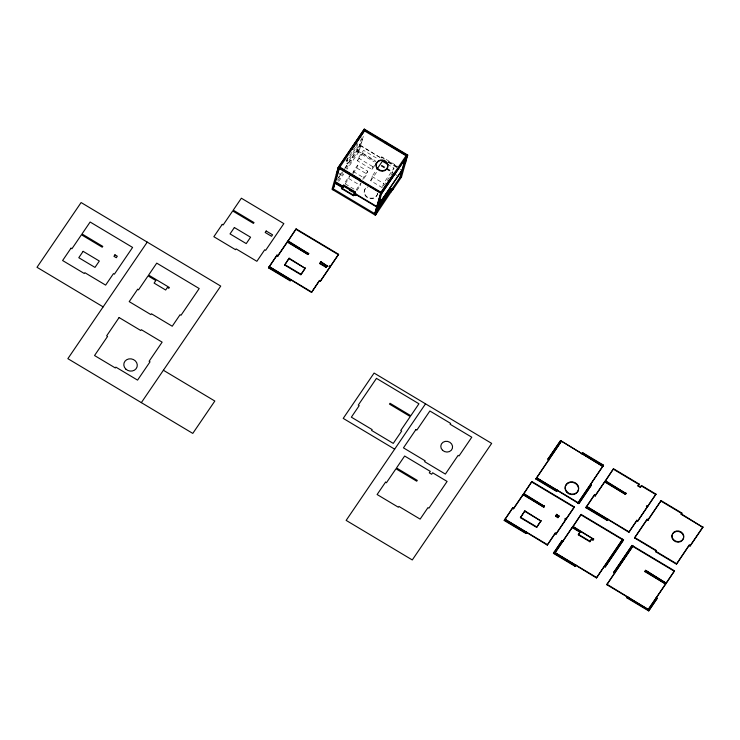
<?xml version="1.0" encoding="UTF-8"?>
<svg xmlns="http://www.w3.org/2000/svg" width="740" height="740" viewBox="0 0 740 740"><rect width="100%" height="100%" fill="white"/><g stroke="black" fill="none" stroke-linecap="round" stroke-linejoin="round"><path stroke-width="0.56" stroke-dasharray="3.7 2.78" d="M340.613 173.946L340.382 174.769L339.457 174.224L339.688 173.391L340.613 173.946L339.207 176.009M357.735 143.569L356.726 147.149L346.995 161.422L346.07 160.876L346.838 158.184M346.995 161.422L348.013 157.842M346.968 163.457L347.097 162.994L347.893 164.012L346.968 163.457L359.566 144.698L381.137 158.138L359.437 145.151M356.051 145.697L356.81 143.014M345.284 183.668L348.753 178.562L349.567 175.695L344.359 183.344L355.931 190.273L360.556 183.474M361.509 137.825L357.54 151.867L374.292 161.884M346.07 168.711L358.095 151.053L361.435 139.24M358.465 152.422L363.266 136.576L359.02 151.608L346.995 169.256M352.749 173.428L353.285 171.513L357.624 165.14L367.752 171.199L366.938 174.067L363.22 179.533M374.875 165.261L371.98 169.506L357.522 160.848L358.327 157.981L363.534 150.34L378.001 158.989M353.1 173.475L356.819 168.008L357.624 165.14M357.522 160.848L362.73 153.199L363.534 150.34M356.856 190.587L360.325 185.49L361.139 182.623M362.868 179.487L363.414 177.572L367.752 171.199M371.98 169.506L372.793 166.639L374.532 164.086M382.33 187.71L370.759 180.782L371.97 176.481L376.262 170.191M381.137 158.138L381.822 156.862L397.648 166.334M382.636 186.637L383.542 183.409L393.967 168.11L389.138 165.224M383.551 185.906L392.746 172.411L393.967 168.11M346.07 160.876L355.792 146.594L356.726 147.149M337.163 179.496L342.417 171.791M344.905 168.128L360.491 145.253M338.541 177.739L342.287 172.244M344.775 168.59L360.361 145.706M337.782 180.865L342.879 173.382M338.707 181.42L343.804 173.937M381.267 157.676L381.822 156.862M370.759 180.782L377.493 170.885M381.692 157.324L384.661 159.091M388.611 161.459L397.519 166.787M388.186 161.82L397.093 167.148M388.056 162.282L398.943 168.785M399.924 169.377L401.903 170.561M362.73 153.199L375.263 160.7M358.095 151.053L375.837 161.662M381.766 165.214L385.725 167.582M386.715 168.174L392.653 171.726M381.174 165.492L385.993 168.378M386.964 168.951L392.746 172.411M381.211 166.028L385.17 168.396M386.16 168.988L393.079 173.132M394.069 173.724L397.038 175.5M358.327 157.981L372.793 166.639M371.97 176.481L383.542 183.409M356.819 168.008L366.938 174.067M353.285 171.513L363.414 177.572M348.753 178.562L360.325 185.49M377.668 193.445A6.799 6.105 15.8 0 1 367.539 197.201A6.799 6.105 15.8 0 1 366.911 187.007M377.613 193.288A6.799 6.105 15.8 0 1 371.61 198.718A6.799 6.105 15.8 0 1 364.394 193.926A6.799 6.105 15.8 0 1 367.937 186.869"/><path stroke-width="1.11" d="M290.173 280.83L290.857 279.563L290.173 280.83L268.481 267.852L277.01 255.06L277.805 256.077L277.01 255.06M287.314 242.1L287.444 241.647L308.09 254.532L287.314 242.1L277.805 256.077M308.09 254.532L308.645 253.718L287.869 241.286L296.13 228.891L338.606 254.301L320.272 281.487L319.476 280.469L320.272 281.487M284.66 265.04L289.127 258.214L305.204 268.361L300.856 274.734L284.66 265.04L289.127 258.214M287.869 241.286L296.13 228.891M300.856 274.734L305.333 267.908M308.645 253.718L287.999 240.833M392.117 188.376L391.886 189.209L392.811 189.755L401.487 177.017L407.703 155.049L364.302 129.093L338.263 167.323L332.047 189.292L375.448 215.248L393.042 188.931L392.117 188.376L375.716 212.944M336.857 173.447L337.782 174.002L337.227 174.816L336.302 174.261L338.818 166.509L360.519 179.496L359.834 180.763L360.519 179.496M339.059 168.341L332.972 189.847L339.614 167.527L365.236 129.648L352.083 149.221L351.287 148.213L352.212 148.758M311.632 291.986L269.166 266.576L311.503 292.448L319.476 280.469M319.819 263.625L320.957 261.692L327.191 265.956L326.183 267.436L319.819 263.625L320.957 261.692M355.117 193.14L353.378 195.684L341.806 188.765L343.693 185.703M342.786 187.331L343.749 185.074L355.32 192.002L354.913 193.436M343.341 186.508L343.749 185.074M364.173 129.546L407.574 155.511L381.526 193.751L338.134 167.786L364.302 129.093M326.183 267.436L327.321 265.503M353.378 195.684L355.265 192.622L349.474 189.163M354.358 194.25L355.32 192.002M355.644 195.554L356.329 194.287L355.644 195.554L353.664 194.37M385.447 142.885L385.318 143.347L386.003 142.071L385.447 142.885L407.148 155.872L405.187 162.8L404.262 162.245L404.817 161.431L405.742 161.986L405.187 162.8M375.448 215.248L381.655 193.288L407.703 155.049M380.249 199.412L379.694 200.226L378.769 199.671L379.324 198.857L380.249 199.412L376.003 214.434L333.527 189.024M393.476 174.029L394.272 175.038L393.476 174.029L380.73 192.733L374.514 214.702L381.156 192.381L338.689 166.972M390.368 189.422L389.573 188.404L390.368 189.422L377.9 207.727L354.22 193.556M392.811 189.755L393.042 188.931M400.007 177.276L405.788 156.852M391.886 189.209L400.562 176.462L406.343 156.038M525.927 533.475L526.612 532.208L525.927 533.475L504.236 520.498L512.764 507.705L513.56 508.722L512.764 507.705M523.069 494.746L523.199 494.292L543.845 507.178L523.069 494.746L513.56 508.722M543.845 507.178L544.399 506.363L523.624 493.932L531.884 481.537L574.36 506.946L556.027 534.132L555.231 533.115L556.027 534.132M520.414 517.686L524.882 510.859L540.959 521.006L536.62 527.38L520.414 517.686L524.882 510.859M523.624 493.932L531.884 481.537M535.825 479.011L561.438 441.132L535.825 479.011L556.591 491.443L557.276 490.167L556.591 491.443M548.044 458.883L548.84 459.892L548.044 458.883L560.513 440.578L602.85 466.45L560.513 440.578M536.62 527.38L541.088 520.553M544.399 506.363L523.754 493.478M547.387 544.631L504.921 519.221L547.258 545.093L555.231 533.115M555.574 516.27L556.711 514.337L558.931 516.206L557.923 517.676L555.574 516.27L556.711 514.337M557.923 517.676L559.061 515.743M575.128 566.341L575.812 565.064L575.128 566.341L553.437 553.363L561.965 540.57L562.761 541.578L561.965 540.57M582.769 452.75L582.084 454.018L582.769 452.75L603.535 465.173L577.922 503.052L603.535 465.173M578.846 503.607L591.445 484.848L590.52 484.293L591.316 485.301L578.846 503.607L536.509 477.744L578.976 503.154M554.917 553.095L572.399 527.148L580.188 531.81L578.319 534.817L589.891 541.745L591.76 538.729L593.045 540.043L591.63 539.192M593.045 540.043L593.6 539.22L572.825 526.797L581.085 514.402L623.561 539.812L605.227 566.988L604.432 565.98L605.227 566.988M572.825 526.797L581.085 514.402M578.319 534.817L580.188 531.81M607.087 520.387L607.771 519.119L607.087 520.387L585.849 507.686L594.377 494.894L595.173 495.911L594.377 494.894M604.691 481.934L604.821 481.481L625.457 494.366L604.691 481.934L595.173 495.911M625.457 494.366L626.012 493.552L605.246 481.12L613.506 468.725L639.157 484.08L638.028 486.013L640.377 487.42L641.506 485.486L655.973 494.135L637.64 521.321L636.844 520.303L637.64 521.321M589.891 541.745L591.76 538.729M605.246 481.12L613.506 468.725M593.6 539.22L572.954 526.334M596.459 577.949L622.636 539.257L596.459 577.949L554.121 552.086L596.588 577.496M626.012 493.552L605.376 480.667M606.791 584.683L632.968 545.99L606.791 584.683L649.258 610.093L606.92 584.23M638.028 486.013L639.157 484.08M613.839 572.159L614.635 573.167L613.839 572.159L632.034 545.436L674.51 570.845L666.25 583.24L645.604 570.355L666.25 583.24M640.377 487.42L641.506 485.486M629.009 531.82L586.533 506.41L628.87 532.282L636.844 520.303M613.71 572.621L632.034 545.436M689.199 545.463L690.124 546.018L689.329 545.01L676.452 564.176L655.686 551.753L656.241 550.93L634.541 537.952L647.139 519.193L647.935 520.202L647.139 519.193M627.011 597.929L627.696 596.653L627.011 597.929L648.702 610.907L657.101 598.577L656.306 597.568L657.101 598.577M647.935 520.202L661.088 500.629L681.855 513.051L681.17 514.328L702.87 527.305L690.124 546.018M648.332 609.538L665.695 584.054L644.919 571.632L645.604 570.355M655.686 551.753L656.371 550.477L634.67 537.49M648.702 610.907L657.231 598.124M681.17 514.328L681.855 513.051M665.695 584.054L645.049 571.169M676.452 564.176L689.329 545.01M702.87 527.305L681.299 513.865M147.242 242.119L67.858 358.669L192.779 433.409L214.831 401.034L163.392 370.259M141.34 402.634L220.724 286.084L81.104 202.547L37 267.297L103.138 306.869M268.481 267.852L276.871 255.522M277.935 255.614L287.444 241.647M341.806 188.765L343.545 186.212M308.219 254.07L308.774 253.256M375.457 164.41L376.614 162.708M376.873 169.284L382.395 161.19L388.176 164.65M311.503 292.448L319.347 280.932M320.401 281.024L338.606 254.301M380.601 193.196L406.094 155.77M377.724 205.794L402.588 169.284M377.594 206.256L402.458 169.747M390.498 188.959L378.029 207.265L354.349 193.103M425.528 403.837L346.144 520.387L412.282 559.949L491.665 443.399L374.089 373.062L343.221 418.387L394.661 449.161M504.236 520.498L512.635 508.167M513.69 508.26L523.199 494.292M547.915 459.346L560.384 441.04M543.974 506.715L544.529 505.901M547.258 545.093L555.102 533.577M556.156 533.67L574.36 506.946M553.437 553.363L561.827 541.033M555.046 552.641L572.399 527.148M585.849 507.686L594.248 495.356M595.302 495.449L604.821 481.481M593.175 539.58L593.73 538.766M625.587 493.904L626.142 493.09M605.357 566.535L623.561 539.812M628.87 532.282L636.715 520.766M637.769 520.858L655.973 494.135M634.541 537.952L647.01 519.646M648.064 519.739L661.088 500.629M644.919 571.632L645.474 570.808M690.254 545.556L703 526.852M648.462 609.085L665.824 583.601M666.379 582.778L674.51 570.845M364.543 130.915L407.019 156.325M400.562 176.462L401.487 177.017M390.711 190.448L391.636 191.003M390.47 191.272L391.395 191.827M338.263 167.323L381.655 193.288M344.655 186.276L347.55 188.006M343.193 185.897L354.765 192.816M343.471 186.591L335.562 181.855L335.007 182.669L342.916 187.405M349.41 190.143L352.379 191.919M343.341 187.044L335.433 182.317L334.868 183.131L342.786 187.868M353.794 193.917L355.774 195.101M341.954 188.256L353.526 195.175M296 229.354L338.476 254.764M330.475 266.243L329.55 265.688L328.995 266.502L329.92 267.057M320.827 262.154L327.191 265.956M319.948 263.172L326.312 266.974M288.998 258.667L305.204 268.361M284.789 264.587L300.986 274.272M613.377 469.188L639.027 484.534M641.377 485.94L655.844 494.598M638.158 485.551L640.507 486.957M582.639 453.204L603.405 465.636M660.959 501.082L681.725 513.514M268.611 267.39L290.302 280.377M647.842 506.077L646.917 505.522L646.362 506.336L647.287 506.891M585.978 507.224L607.216 519.933M535.954 478.558L556.721 490.981M655.816 551.291L676.582 563.713M531.755 481.999L574.231 507.409M580.956 514.855L623.432 540.265M631.904 545.898L674.38 571.298M566.23 518.888L565.304 518.333L564.75 519.147L565.674 519.702M556.582 514.799L558.931 516.206M555.703 515.817L558.053 517.223M572.27 527.611L580.058 532.264M578.449 534.354L590.021 541.282M524.752 511.312L540.959 521.006M520.544 517.232L536.75 526.926M504.365 520.035L526.057 533.022M553.566 552.9L575.258 565.878M627.141 597.467L648.832 610.454M71.003 248.196L62.604 260.526L84.305 273.504L84.859 272.69L105.635 285.113L113.479 273.606L114.404 274.151L132.599 247.428L90.132 222.019L82.001 233.96L102.777 246.383L102.222 247.206L81.446 234.774L71.928 248.751L71.003 248.196M83.13 251.341L78.792 257.714L94.988 267.408L99.326 261.035L83.13 251.341M114.95 254.819L113.951 256.299L116.3 257.705L117.299 256.225L114.95 254.819M137.612 289.303L129.213 301.633L150.914 314.62L151.469 313.806L172.235 326.229L180.079 314.713L181.004 315.268L199.208 288.545L156.741 263.135L148.611 275.077L169.377 287.499L168.822 288.313L167.406 287.471L165.667 290.015L154.096 283.096L155.835 280.543L148.056 275.891L138.537 289.858L137.612 289.303M119.103 317.553L106.643 335.858L107.568 336.413L94.544 355.533L115.32 367.956L115.875 367.142L137.566 380.12L150.035 361.823L149.11 361.268L162.134 342.148L141.358 329.716L140.804 330.53L119.103 317.553M222.25 224.377L213.851 236.708L235.542 249.695L236.106 248.881L256.873 261.303L264.716 249.787L265.642 250.342L283.846 223.619L241.37 198.209L233.239 210.151L254.014 222.574L253.459 223.397L232.684 210.965L223.175 224.932L222.25 224.377M234.367 227.531L230.029 233.905L246.235 243.599L250.573 237.225L234.367 227.531M266.197 231.01L265.188 232.49L271.552 236.291L272.561 234.821L266.197 231.01M376.466 378.371L358.271 405.095L359.196 405.65L351.352 417.166L372.128 429.598L371.572 430.412L393.264 443.389L401.663 431.059L400.738 430.504L410.256 416.537L389.481 404.105L390.036 403.291L410.811 415.723L418.942 403.781L376.466 378.371M415.926 429.552L403.457 447.857L425.158 460.835L424.603 461.649L445.369 474.081L458.115 455.368L459.041 455.923L471.787 437.211L450.087 424.233L450.642 423.41L429.875 410.987L416.851 430.107L415.926 429.552M385.512 482.193L377.113 494.524L398.351 507.233L398.906 506.419L420.135 519.119L427.979 507.603L428.904 508.158L447.108 481.435L432.641 472.786L431.642 474.257L429.293 472.851L430.292 471.38L404.641 456.025L396.511 467.967L417.277 480.39L416.722 481.204L395.956 468.781L386.437 482.748L385.512 482.193M125.781 369.066A6.799 6.105 15.8 0 0 137.067 366.883A6.799 6.105 15.8 0 0 128.806 358.928A6.799 6.105 15.8 0 0 125.781 369.066M442.511 450.262A5.948 5.347 15.8 0 0 452.39 448.348A5.948 5.347 15.8 0 0 445.156 441.392A5.948 5.347 15.8 0 0 442.511 450.262M673.724 539.904A5.948 5.347 15.8 0 0 683.603 537.989A5.948 5.347 15.8 0 0 676.369 531.024A5.948 5.347 15.8 0 0 673.724 539.904M673.594 540.357A5.948 5.347 15.8 0 0 683.473 538.452A5.948 5.347 15.8 0 0 676.24 531.487A5.948 5.347 15.8 0 0 673.594 540.357M567.182 492.091A6.799 6.105 15.8 0 0 578.476 489.908A6.799 6.105 15.8 0 0 570.207 481.953A6.799 6.105 15.8 0 0 567.182 492.091M567.053 492.553A6.799 6.105 15.8 0 0 578.347 490.37A6.799 6.105 15.8 0 0 570.077 482.415A6.799 6.105 15.8 0 0 567.053 492.553M377.872 168.924A5.948 5.347 15.8 0 0 387.751 167.009A5.948 5.347 15.8 0 0 380.517 160.044A5.948 5.347 15.8 0 0 377.872 168.924M377.742 169.377A5.948 5.347 15.8 0 0 387.621 167.471A5.948 5.347 15.8 0 0 380.388 160.506A5.948 5.347 15.8 0 0 377.742 169.377"/></g></svg>
